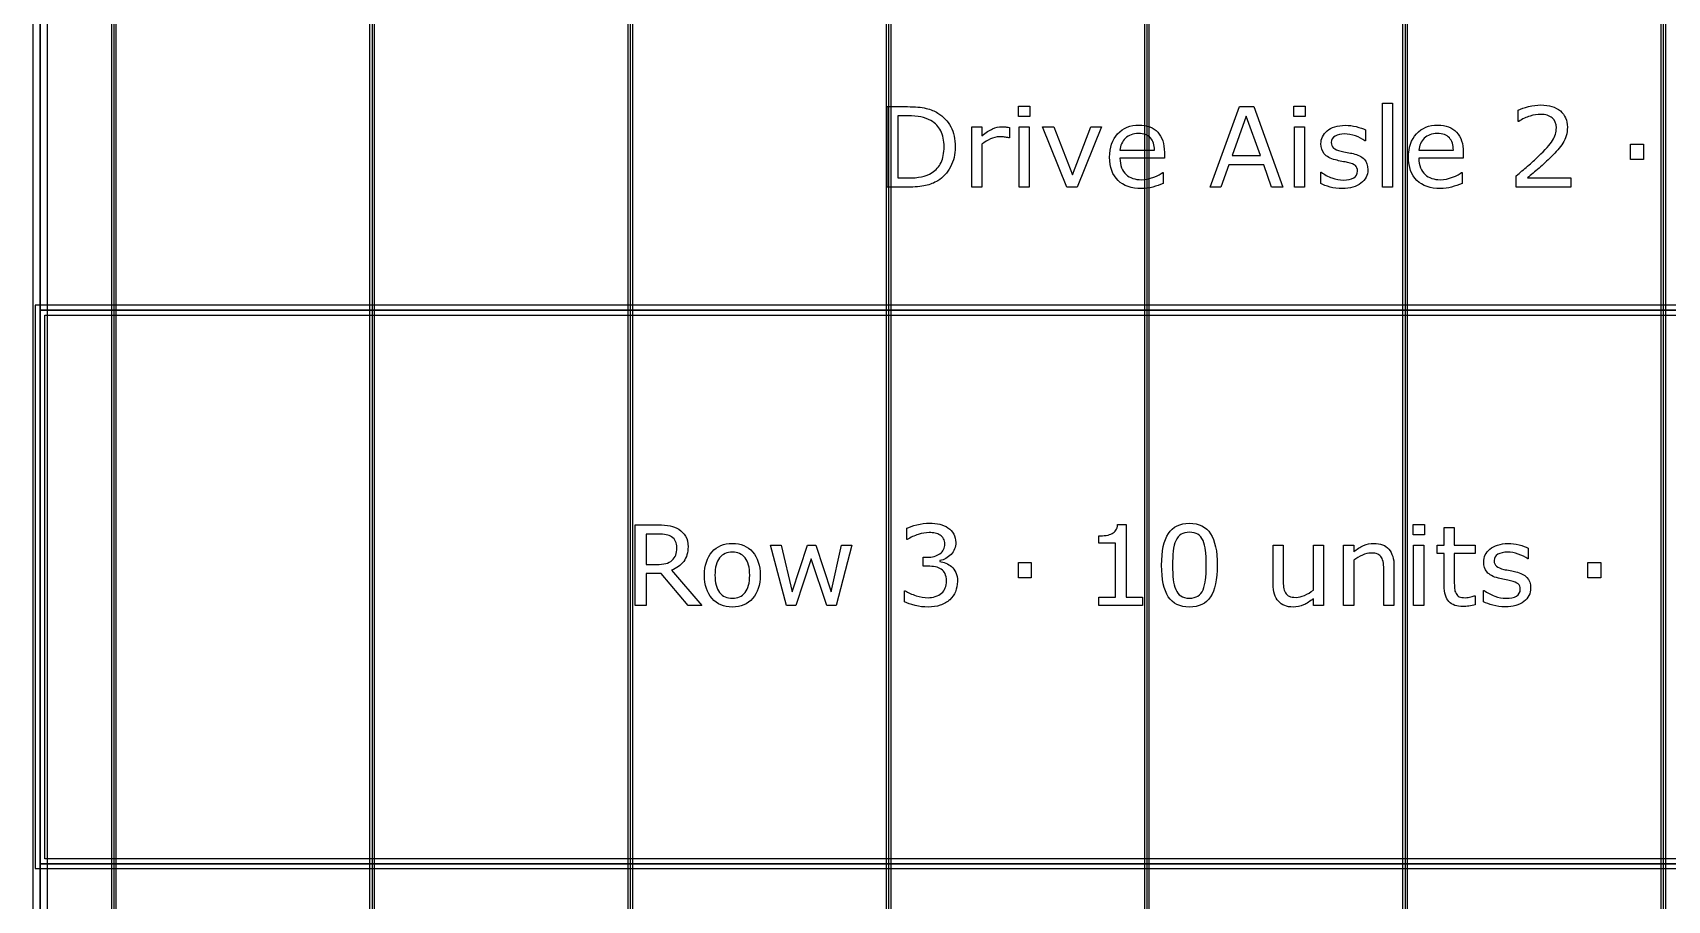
# Model space of a CAD drawing. Extents: x -13 to 750, y 12 to 2314.
# Drawn here: x 43.4 to 176.3, y 1501.9 to 1572.4 of the extents above; entities that cross this region are included whole.
import ezdxf

# ---------------------------------------------------------------- set-up
doc = ezdxf.new("R2010")
doc.units = 0
doc.layers.get('0').update_dxf_attribs({"linetype": 'CONTINUOUS'})

msp = doc.modelspace()

# ---------------------------------------------------------------- linework, layer by layer
at = {"color": 7}
for points in [[(43.400391, 1718.48961), (43.400391, 1266.2904), (268.59961, 1266.2904), (268.59961, 1718.48961)], [(44.599609, 1717.29039), (267.40039, 1717.29039), (267.40039, 1267.4896), (44.599609, 1267.4896)], [(43.400391, 1691.89), (43.400391, 1433.89), (44.599609, 1433.89), (44.599609, 1691.89)], [(49.800781, 1691.89), (49.800781, 1433.89), (50.199219, 1433.89), (50.199219, 1691.89)], [(70.800781, 1691.89), (70.800781, 1433.89), (71.199219, 1433.89), (71.199219, 1691.89)], [(91.800781, 1691.89), (91.800781, 1433.89), (92.199219, 1433.89), (92.199219, 1691.89)], [(112.80078, 1691.89), (112.80078, 1433.89), (113.19922, 1433.89), (113.19922, 1691.89)], [(133.80078, 1691.89), (133.80078, 1433.89), (134.19922, 1433.89), (134.19922, 1691.89)], [(154.80078, 1691.89), (154.80078, 1433.89), (155.19922, 1433.89), (155.19922, 1691.89)], [(175.80078, 1691.89), (175.80078, 1433.89), (176.19922, 1433.89), (176.19922, 1691.89)], [(44, 1575.89), (268, 1575.89), (268, 1549.89), (44, 1549.89)], [(124.49341, 1565.62049), (123.56177, 1565.62049), (123.56177, 1566.47742), (124.49341, 1566.47742)], [(145.073, 1559.89), (144.14575, 1559.89), (143.50415, 1561.71373), (140.67407, 1561.71373), (140.03247, 1559.89), (139.14917, 1559.89), (141.53101, 1566.43346), (142.69116, 1566.43346)], [(146.88794, 1565.62047), (145.9563, 1565.62047), (145.9563, 1566.4774), (146.88794, 1566.4774)], [(153.9939, 1559.89), (153.16772, 1559.89), (153.16772, 1566.72789), (153.9939, 1566.72789)], [(124.44067, 1559.89), (123.6145, 1559.89), (123.6145, 1564.79869), (124.44067, 1564.79869)], [(130.32056, 1564.79869), (128.33423, 1559.89), (127.50366, 1559.89), (125.53052, 1564.79869), (126.427, 1564.79869), (127.94751, 1560.89195), (129.45483, 1564.79869)], [(143.23608, 1562.4608), (142.08911, 1565.6732), (140.93774, 1562.4608)], [(146.83521, 1559.89), (146.00903, 1559.89), (146.00903, 1564.79869), (146.83521, 1564.79869)], [(174.38892, 1562.13561), (173.33862, 1562.13561), (173.33862, 1563.37926), (174.38892, 1563.37926)], [(117.51489, 1563.16836), (117.51489, 1563.16836)], [(118.42456, 1563.15514), (118.42456, 1563.15514)], [(151.97681, 1561.30504), (151.97681, 1561.30504)], [(43.599609, 1550.29039), (43.599609, 1504.48961), (268.40039, 1504.48961), (268.40039, 1550.29039)], [(44, 1549.89), (268, 1549.89), (268, 1504.89), (44, 1504.89)], [(44.400391, 1549.48961), (267.59961, 1549.48961), (267.59961, 1505.29039), (44.400391, 1505.29039)], [(156.58008, 1531.62047), (155.64844, 1531.62047), (155.64844, 1532.4774), (156.58008, 1532.4774)], [(95.786133, 1530.5921), (95.786133, 1530.5921)], [(110.01563, 1530.79869), (108.73682, 1525.89), (107.97217, 1525.89), (106.71094, 1529.67369), (105.4585, 1525.89), (104.69824, 1525.89), (103.40625, 1530.79869), (104.26758, 1530.79869), (105.16846, 1526.99742), (106.39453, 1530.79869), (107.07568, 1530.79869), (108.33252, 1526.99742), (109.18506, 1530.79869)], [(156.52734, 1525.89), (155.70117, 1525.89), (155.70117, 1530.79869), (156.52734, 1530.79869)], [(118.11916, 1529.04082), (118.11916, 1529.04082)], [(124.60547, 1528.13561), (123.55518, 1528.13561), (123.55518, 1529.37926), (124.60547, 1529.37926)], [(139.73145, 1529.16393), (139.73145, 1529.16393)], [(170.91064, 1528.13556), (169.86035, 1528.13556), (169.86035, 1529.37921), (170.91064, 1529.37921)], [(101.70996, 1528.34215), (101.70996, 1528.34215)], [(102.5625, 1528.34215), (102.5625, 1528.34215)], [(138.57567, 1527.16881), (138.57567, 1527.16881)], [(165.21533, 1527.30499), (165.21533, 1527.30499)], [(44, 1504.89), (268, 1504.89), (268, 1478.89), (44, 1478.89)]]:
    msp.add_lwpolyline(points, close=True, dxfattribs=at)
for points in [[(44, 1691.89), (44, 1433.89)], [(50, 1691.89), (50, 1433.89)], [(71, 1691.89), (71, 1433.89)], [(92, 1691.89), (92, 1433.89)], [(113, 1691.89), (113, 1433.89)], [(134, 1691.89), (134, 1433.89)], [(155, 1691.89), (155, 1433.89)], [(176, 1691.89), (176, 1433.89)], [(114.54858, 1559.89), (112.89624, 1559.89), (112.89624, 1566.43346), (114.53101, 1566.43346)], [(164.25513, 1565.23814), (164.21123, 1565.23814), (164.21123, 1566.161)], [(114.58374, 1565.68642), (113.76636, 1565.68642), (113.76636, 1560.6371), (114.58374, 1560.6371)], [(120.5911, 1563.37488), (120.5911, 1559.89), (119.76493, 1559.89), (119.76493, 1564.79869), (120.5911, 1564.79869), (120.5911, 1564.07359)], [(122.82792, 1564.74599), (122.82788, 1563.89783)], [(122.82788, 1563.89783), (122.78398, 1563.89783)], [(151.7834, 1564.54822), (151.7834, 1563.66492), (151.7395, 1563.66492)], [(131.8147, 1562.89146), (134.6272, 1562.89146)], [(135.4314, 1562.25865), (131.8147, 1562.25865)], [(135.43135, 1562.70689), (135.4314, 1562.25865)], [(156.12085, 1562.89146), (158.93335, 1562.89146)], [(159.73755, 1562.25865), (156.12085, 1562.25865)], [(159.7375, 1562.70689), (159.73755, 1562.25865)], [(135.29077, 1561.08971), (135.33467, 1561.08971), (135.33467, 1560.18883)], [(148.14038, 1560.18443), (148.14038, 1561.11168), (148.18428, 1561.11168)], [(159.59692, 1561.08971), (159.64082, 1561.08971), (159.64082, 1560.18883)], [(168.47827, 1559.89), (164.04858, 1559.89), (164.04858, 1560.80846)], [(164.95828, 1560.64146), (168.4783, 1560.64146), (168.47827, 1559.89)], [(97.820801, 1525.89), (96.691406, 1525.89), (94.50293, 1528.49156), (93.276855, 1528.49156), (93.276855, 1525.89), (92.406738, 1525.89), (92.406738, 1532.43346), (94.239258, 1532.43346)], [(94.300781, 1531.68635), (93.276855, 1531.68635), (93.276855, 1529.21662), (94.155762, 1529.21662)], [(114.52439, 1531.23807), (114.48049, 1531.23807), (114.48049, 1532.15653)], [(133.64502, 1525.89), (130.10303, 1525.89), (130.10303, 1526.55797), (131.46533, 1526.55797), (131.46533, 1530.94371), (130.10303, 1530.94371), (130.10303, 1531.54137)], [(131.62793, 1532.45539), (132.30908, 1532.45539), (132.30908, 1526.55793), (133.64502, 1526.55793), (133.64502, 1525.89)], [(158.17969, 1527.494), (158.17969, 1530.10436), (157.62158, 1530.10436), (157.62158, 1530.79869), (158.17969, 1530.79869), (158.17969, 1532.20934), (159.00586, 1532.20934), (159.00586, 1530.79869), (160.71094, 1530.79869), (160.71094, 1530.10436), (159.00586, 1530.10436), (159.00586, 1527.86754)], [(144.2666, 1527.61266), (144.2666, 1530.79869), (145.09277, 1530.79869), (145.09277, 1528.00377)], [(147.54496, 1527.13364), (147.54496, 1530.79868), (148.37113, 1530.79868), (148.37109, 1525.89)], [(150.82329, 1529.55506), (150.82329, 1525.89), (149.99712, 1525.89), (149.99712, 1530.79869), (150.82329, 1530.79869), (150.82329, 1530.25377)], [(165.02193, 1530.54817), (165.02193, 1529.66487), (164.97803, 1529.66487)], [(95.359863, 1528.75084), (97.820801, 1525.89)], [(116.19871, 1529.07601), (115.8032, 1529.07601), (115.8032, 1529.8055), (116.11082, 1529.8055)], [(117.17434, 1529.52859), (117.17434, 1529.46709)], [(154.10156, 1525.89), (153.27539, 1525.89), (153.27539, 1528.68492)], [(154.10161, 1529.07604), (154.10156, 1525.89)], [(114.2915, 1526.16686), (114.2915, 1527.08531), (114.3574, 1527.08531)], [(148.37109, 1525.89), (147.54492, 1525.89), (147.54492, 1526.43492)], [(160.66701, 1526.67659), (160.71091, 1526.67659), (160.71094, 1525.9339)], [(161.37891, 1526.18438), (161.37891, 1527.11163), (161.42281, 1527.11163)]]:
    msp.add_lwpolyline(points, dxfattribs=at)
for points in [[(114.53101, 1566.43346), (115.169677, 1566.43346), (115.67651, 1566.386583), (116.05151, 1566.29283)], [(116.05151, 1566.29283), (116.429443, 1566.20201), (116.74878, 1566.076033), (117.00952, 1565.9149)], [(117.00952, 1565.9149), (117.454833, 1565.63658), (117.802003, 1565.265977), (118.05103, 1564.80309)], [(164.21123, 1566.161), (164.419237, 1566.263533), (164.696093, 1566.357283), (165.0418, 1566.44225)], [(165.0418, 1566.44225), (165.390433, 1566.52721), (165.727347, 1566.56969), (166.05254, 1566.56969)], [(166.05254, 1566.56969), (166.72344, 1566.56969), (167.24932, 1566.40709), (167.63018, 1566.08189)], [(167.63018, 1566.08189), (168.01104, 1565.75963), (168.20147, 1565.321643), (168.20147, 1564.76793)], [(115.62524, 1565.59852), (115.335207, 1565.65712), (114.98804, 1565.68642), (114.58374, 1565.68642)], [(116.44702, 1565.29529), (116.189207, 1565.441777), (115.91528, 1565.542853), (115.62524, 1565.59852)], [(117.24683, 1564.46473), (117.068117, 1564.81629), (116.801513, 1565.093143), (116.44702, 1565.29529)], [(118.05103, 1564.80309), (118.30005, 1564.340197), (118.42456, 1563.79088), (118.42456, 1563.15514)], [(120.5911, 1564.07359), (120.919227, 1564.337263), (121.207803, 1564.5233), (121.45683, 1564.6317)], [(121.45683, 1564.6317), (121.708783, 1564.743027), (121.96513, 1564.79869), (122.22587, 1564.79869)], [(122.22587, 1564.79869), (122.369423, 1564.79869), (122.473427, 1564.79429), (122.53788, 1564.78549)], [(122.53788, 1564.78549), (122.602347, 1564.77949), (122.699027, 1564.766323), (122.82792, 1564.74599)], [(131.63008, 1564.2274), (132.069533, 1564.69908), (132.64668, 1564.93492), (133.36152, 1564.93492)], [(133.36152, 1564.93492), (134.023633, 1564.93492), (134.5334, 1564.74156), (134.89082, 1564.35484)], [(148.66767, 1564.46912), (148.831737, 1564.606813), (149.039747, 1564.715213), (149.2917, 1564.79432)], [(149.2917, 1564.79432), (149.54658, 1564.876347), (149.83076, 1564.91736), (150.14424, 1564.91736)], [(150.14424, 1564.91736), (150.437207, 1564.91736), (150.733103, 1564.88074), (151.03193, 1564.8075)], [(151.03193, 1564.8075), (151.33369, 1564.737187), (151.58418, 1564.65076), (151.7834, 1564.54822)], [(155.93623, 1564.2274), (156.375683, 1564.69908), (156.95283, 1564.93492), (157.66767, 1564.93492)], [(157.66767, 1564.93492), (158.329783, 1564.93492), (158.83955, 1564.74156), (159.19697, 1564.35484)], [(165.16479, 1565.66881), (164.854243, 1565.575057), (164.551023, 1565.4315), (164.25513, 1565.23814)], [(166.03052, 1565.80943), (165.76392, 1565.80943), (165.475343, 1565.762557), (165.16479, 1565.66881)], [(166.96655, 1565.51939), (166.743897, 1565.71275), (166.431887, 1565.80943), (166.03052, 1565.80943)], [(167.30493, 1564.72398), (167.30493, 1565.063827), (167.192137, 1565.328963), (166.96655, 1565.51939)], [(166.99292, 1563.68248), (167.200927, 1564.004747), (167.30493, 1564.351913), (167.30493, 1564.72398)], [(168.20147, 1564.76793), (168.20147, 1564.518903), (168.169237, 1564.285993), (168.10477, 1564.0692)], [(117.51489, 1563.16834), (117.51489, 1563.681033), (117.425537, 1564.113163), (117.24683, 1564.46473)], [(121.27665, 1563.80994), (121.039343, 1563.698613), (120.810827, 1563.553593), (120.5911, 1563.37488)], [(122.01493, 1563.98133), (121.76005, 1563.98133), (121.513957, 1563.9242), (121.27665, 1563.80994)], [(122.42362, 1563.95933), (122.309367, 1563.973997), (122.173137, 1563.98133), (122.01493, 1563.98133)], [(122.78398, 1563.89783), (122.660933, 1563.927097), (122.540813, 1563.947597), (122.42362, 1563.95933)], [(130.97529, 1562.31578), (130.97529, 1563.118513), (131.193553, 1563.75572), (131.63008, 1564.2274)], [(132.25854, 1563.86266), (131.9978, 1563.601913), (131.849853, 1563.27818), (131.8147, 1562.89146)], [(133.31763, 1564.25377), (132.875243, 1564.25377), (132.522213, 1564.1234), (132.25854, 1563.86266)], [(134.29761, 1563.89781), (134.083743, 1564.135117), (133.757083, 1564.25377), (133.31763, 1564.25377)], [(134.6272, 1562.89146), (134.624533, 1563.32506), (134.51467, 1563.66051), (134.29761, 1563.89781)], [(134.89082, 1564.35484), (135.251173, 1563.968127), (135.43135, 1563.41881), (135.43135, 1562.70689)], [(148.1623, 1563.41883), (148.1623, 1563.620977), (148.203317, 1563.811407), (148.28535, 1563.99012)], [(148.43037, 1562.60145), (148.251657, 1562.824103), (148.1623, 1563.096563), (148.1623, 1563.41883)], [(148.28535, 1563.99012), (148.37031, 1564.168827), (148.49775, 1564.328493), (148.66767, 1564.46912)], [(149.31812, 1564.04285), (149.110107, 1563.928597), (149.0061, 1563.75721), (149.0061, 1563.52869)], [(149.0061, 1563.52869), (149.0061, 1563.326543), (149.06909, 1563.1742), (149.19507, 1563.07166)], [(150.08276, 1564.21863), (149.781007, 1564.21863), (149.526127, 1564.160037), (149.31812, 1564.04285)], [(150.97046, 1564.05604), (150.6687, 1564.164433), (150.3728, 1564.21863), (150.08276, 1564.21863)], [(151.7395, 1563.66492), (151.528567, 1563.820193), (151.27222, 1563.950567), (150.97046, 1564.05604)], [(155.28144, 1562.31578), (155.28144, 1563.118513), (155.499703, 1563.75572), (155.93623, 1564.2274)], [(156.5647, 1563.86266), (156.303953, 1563.601913), (156.156003, 1563.27818), (156.12085, 1562.89146)], [(157.62378, 1564.25377), (157.1814, 1564.25377), (156.828373, 1564.1234), (156.5647, 1563.86266)], [(158.60376, 1563.89781), (158.389893, 1564.135117), (158.063233, 1564.25377), (157.62378, 1564.25377)], [(158.93335, 1562.89146), (158.930683, 1563.32506), (158.82082, 1563.66051), (158.60376, 1563.89781)], [(159.19697, 1564.35484), (159.557323, 1563.968127), (159.7375, 1563.41881), (159.7375, 1562.70689)], [(165.83716, 1562.38609), (166.39966, 1562.931017), (166.784913, 1563.363147), (166.99292, 1563.68248)], [(167.82791, 1563.45836), (167.71365, 1563.27672), (167.578883, 1563.09801), (167.42361, 1562.92223)], [(168.10477, 1564.0692), (168.043237, 1563.855333), (167.95095, 1563.65172), (167.82791, 1563.45836)], [(117.2688, 1561.89395), (117.43286, 1562.23379), (117.51489, 1562.658593), (117.51489, 1563.16836)], [(118.42456, 1563.15514), (118.42456, 1562.560413), (118.29419, 1562.02135), (118.03345, 1561.53795)], [(131.66084, 1560.43492), (131.203807, 1560.877307), (130.97529, 1561.50426), (130.97529, 1562.31578)], [(131.8147, 1562.25865), (131.8147, 1561.956897), (131.86011, 1561.693227), (131.95093, 1561.46764)], [(149.34883, 1562.10047), (148.918163, 1562.21473), (148.61201, 1562.381723), (148.43037, 1562.60145)], [(149.19507, 1563.07166), (149.318117, 1562.96912), (149.517333, 1562.885623), (149.79272, 1562.82117)], [(149.86299, 1561.98621), (149.67549, 1562.021343), (149.504103, 1562.05943), (149.34883, 1562.10047)], [(149.79272, 1562.82117), (149.945067, 1562.786037), (150.11499, 1562.75088), (150.30249, 1562.7157)], [(150.32441, 1561.89391), (150.207223, 1561.920243), (150.053417, 1561.95101), (149.86299, 1561.98621)], [(150.30249, 1562.7157), (150.492917, 1562.680567), (150.65112, 1562.648333), (150.7771, 1562.619)], [(150.7771, 1562.619), (151.160887, 1562.531113), (151.456783, 1562.380237), (151.66479, 1562.16637)], [(151.66479, 1562.16637), (151.872803, 1561.94957), (151.97681, 1561.66246), (151.97681, 1561.30504)], [(155.96699, 1560.43492), (155.509957, 1560.877307), (155.28144, 1561.50426), (155.28144, 1562.31578)], [(156.12085, 1562.25865), (156.12085, 1561.956897), (156.16626, 1561.693227), (156.25708, 1561.46764)], [(164.97144, 1561.59947), (165.281987, 1561.863143), (165.57056, 1562.12535), (165.83716, 1562.38609)], [(166.86551, 1562.33775), (166.55203, 1562.030137), (166.2283, 1561.73131), (165.89432, 1561.44127)], [(167.42361, 1562.92223), (167.27127, 1562.746443), (167.085237, 1562.551617), (166.86551, 1562.33775)], [(114.58374, 1560.6371), (115.002687, 1560.6371), (115.367433, 1560.667867), (115.67798, 1560.7294)], [(115.67798, 1560.7294), (115.991453, 1560.790933), (116.278563, 1560.90519), (116.53931, 1561.07217)], [(116.53931, 1561.07217), (116.864503, 1561.280177), (117.107667, 1561.554103), (117.2688, 1561.89395)], [(118.03345, 1561.53795), (117.775637, 1561.05455), (117.431397, 1560.67955), (117.00073, 1560.41295)], [(131.95093, 1561.46764), (132.04175, 1561.24498), (132.16626, 1561.061873), (132.32446, 1560.91832)], [(132.32446, 1560.91832), (132.476807, 1560.777693), (132.656983, 1560.672223), (132.86499, 1560.60191)], [(132.86499, 1560.60191), (133.07593, 1560.531603), (133.307377, 1560.49645), (133.55933, 1560.49645)], [(133.55933, 1560.49645), (133.89331, 1560.49645), (134.228757, 1560.562367), (134.56567, 1560.6942)], [(134.56567, 1560.6942), (134.905517, 1560.828967), (135.147217, 1560.960803), (135.29077, 1561.08971)], [(148.18428, 1561.11168), (148.44502, 1560.915393), (148.735057, 1560.758653), (149.05439, 1560.64146)], [(149.05439, 1560.64146), (149.37373, 1560.527207), (149.679883, 1560.47008), (149.97285, 1560.47008)], [(149.97285, 1560.47008), (150.33613, 1560.47008), (150.62031, 1560.528673), (150.82539, 1560.64586)], [(150.96601, 1561.63902), (150.854683, 1561.738633), (150.640817, 1561.823597), (150.32441, 1561.89391)], [(150.82539, 1560.64586), (151.03047, 1560.763047), (151.13301, 1560.947617), (151.13301, 1561.19957)], [(151.13301, 1561.19957), (151.13301, 1561.39293), (151.077343, 1561.539413), (150.96601, 1561.63902)], [(151.97681, 1561.30504), (151.97681, 1560.8568), (151.790773, 1560.489123), (151.4187, 1560.20201)], [(156.25708, 1561.46764), (156.3479, 1561.24498), (156.472413, 1561.061873), (156.63062, 1560.91832)], [(156.63062, 1560.91832), (156.78296, 1560.777693), (156.963133, 1560.672223), (157.17114, 1560.60191)], [(157.17114, 1560.60191), (157.38208, 1560.531603), (157.613527, 1560.49645), (157.86548, 1560.49645)], [(157.86548, 1560.49645), (158.199467, 1560.49645), (158.534917, 1560.562367), (158.87183, 1560.6942)], [(158.87183, 1560.6942), (159.21167, 1560.828967), (159.453367, 1560.960803), (159.59692, 1561.08971)], [(164.04858, 1560.80846), (164.3562, 1561.072127), (164.66382, 1561.335797), (164.97144, 1561.59947)], [(165.89432, 1561.44127), (165.560333, 1561.154163), (165.24832, 1560.88756), (164.95828, 1560.64146)], [(115.99878, 1560.01305), (115.632567, 1559.931017), (115.149167, 1559.89), (114.54858, 1559.89)], [(117.00073, 1560.41295), (116.701903, 1560.228377), (116.36792, 1560.095077), (115.99878, 1560.01305)], [(133.56807, 1559.77574), (132.753617, 1559.77574), (132.117873, 1559.995467), (131.66084, 1560.43492)], [(134.48213, 1559.89439), (134.19209, 1559.81529), (133.887403, 1559.77574), (133.56807, 1559.77574)], [(135.33467, 1560.18883), (135.05635, 1560.071643), (134.77217, 1559.973497), (134.48213, 1559.89439)], [(148.90063, 1559.89879), (148.598877, 1559.986683), (148.34546, 1560.081897), (148.14038, 1560.18443)], [(149.90259, 1559.77135), (149.53931, 1559.77135), (149.205323, 1559.81383), (148.90063, 1559.89879)], [(151.4187, 1560.20201), (151.04956, 1559.914903), (150.54419, 1559.77135), (149.90259, 1559.77135)], [(157.87422, 1559.77574), (157.059767, 1559.77574), (156.424023, 1559.995467), (155.96699, 1560.43492)], [(158.78828, 1559.89439), (158.49824, 1559.81529), (158.193553, 1559.77574), (157.87422, 1559.77574)], [(159.64082, 1560.18883), (159.3625, 1560.071643), (159.07832, 1559.973497), (158.78828, 1559.89439)], [(94.239258, 1532.43346), (94.634766, 1532.43346), (94.964356, 1532.407093), (95.228027, 1532.35436)], [(94.911621, 1531.63365), (94.73877, 1531.668783), (94.535156, 1531.68635), (94.300781, 1531.68635)], [(95.359863, 1531.45787), (95.233886, 1531.54283), (95.084472, 1531.601423), (94.911621, 1531.63365)], [(95.228027, 1532.35436), (95.491699, 1532.30456), (95.729004, 1532.213737), (95.939941, 1532.08189)], [(95.685059, 1531.08873), (95.620606, 1531.235217), (95.512207, 1531.358263), (95.359863, 1531.45787)], [(95.939941, 1532.08189), (96.177246, 1531.932477), (96.361816, 1531.743513), (96.493652, 1531.515)], [(96.493652, 1531.515), (96.628418, 1531.289413), (96.695801, 1531.002303), (96.695801, 1530.65367)], [(114.48049, 1532.15653), (114.688497, 1532.25907), (114.965353, 1532.35282), (115.31106, 1532.43778)], [(115.41209, 1531.65995), (115.09861, 1531.560343), (114.80271, 1531.419717), (114.52439, 1531.23807)], [(115.31106, 1532.43778), (115.659687, 1532.525673), (115.9966, 1532.56962), (116.3218, 1532.56962)], [(116.29978, 1531.80936), (116.02146, 1531.80936), (115.725563, 1531.759557), (115.41209, 1531.65995)], [(116.78758, 1531.76546), (116.644027, 1531.794727), (116.481427, 1531.80936), (116.29978, 1531.80936)], [(116.3218, 1532.56962), (116.641133, 1532.56962), (116.922383, 1532.54032), (117.16555, 1532.48172)], [(117.19187, 1531.60726), (117.065897, 1531.683427), (116.931133, 1531.73616), (116.78758, 1531.76546)], [(117.16555, 1532.48172), (117.40871, 1532.42312), (117.628437, 1532.32937), (117.82473, 1532.20047)], [(117.47312, 1531.31282), (117.40574, 1531.43294), (117.31199, 1531.531087), (117.19187, 1531.60726)], [(117.82473, 1532.20047), (118.035663, 1532.059843), (118.19533, 1531.88992), (118.30373, 1531.6907)], [(118.30373, 1531.6907), (118.41213, 1531.49148), (118.46633, 1531.25857), (118.46633, 1530.99197)], [(130.10303, 1531.54137), (130.287597, 1531.54137), (130.48535, 1531.556003), (130.69629, 1531.58527)], [(130.69629, 1531.58527), (130.90723, 1531.61747), (131.066897, 1531.66288), (131.17529, 1531.7215)], [(131.17529, 1531.7215), (131.310057, 1531.794747), (131.415527, 1531.887033), (131.4917, 1531.99836)], [(131.4917, 1531.99836), (131.5708, 1532.11262), (131.61621, 1532.264963), (131.62793, 1532.45539)], [(135.20508, 1529.15514), (135.20508, 1530.318227), (135.388183, 1531.176623), (135.75439, 1531.73033)], [(135.75439, 1531.73033), (136.120603, 1532.28697), (136.691893, 1532.56529), (137.46826, 1532.56529)], [(136.78271, 1531.66881), (136.604003, 1531.55455), (136.461917, 1531.381697), (136.35645, 1531.15025)], [(137.46826, 1531.8402), (137.192873, 1531.8402), (136.964357, 1531.78307), (136.78271, 1531.66881)], [(137.46826, 1532.56529), (138.25342, 1532.56529), (138.826173, 1532.282577), (139.18652, 1531.71715)], [(138.14941, 1531.66881), (137.97363, 1531.78307), (137.74658, 1531.8402), (137.46826, 1531.8402)], [(138.57129, 1531.15904), (138.46875, 1531.384627), (138.328123, 1531.55455), (138.14941, 1531.66881)], [(139.18652, 1531.71715), (139.549807, 1531.15465), (139.73145, 1530.303577), (139.73145, 1529.16393)], [(95.786133, 1530.59215), (95.786133, 1530.77965), (95.752442, 1530.945177), (95.685059, 1531.08873)], [(95.689453, 1529.98126), (95.753906, 1530.142393), (95.786133, 1530.346007), (95.786133, 1530.5921)], [(96.695801, 1530.65367), (96.695801, 1530.18199), (96.577149, 1529.786483), (96.339844, 1529.46715)], [(98.031738, 1528.34215), (98.031738, 1529.141957), (98.235351, 1529.773303), (98.642578, 1530.23619)], [(98.642578, 1530.23619), (99.052734, 1530.70201), (99.604981, 1530.93492), (100.29932, 1530.93492)], [(100.29932, 1530.22301), (99.851075, 1530.22301), (99.502441, 1530.067737), (99.253418, 1529.75719)], [(100.29932, 1530.93492), (100.987793, 1530.93492), (101.53711, 1530.70201), (101.94727, 1530.23619)], [(101.33643, 1529.75719), (101.087403, 1530.067737), (100.7417, 1530.22301), (100.29932, 1530.22301)], [(101.94727, 1530.23619), (102.357423, 1529.773303), (102.5625, 1529.141957), (102.5625, 1528.34215)], [(116.11082, 1529.8055), (116.556133, 1529.8055), (116.910627, 1529.897783), (117.1743, 1530.08235)], [(117.1743, 1530.08235), (117.4409, 1530.26985), (117.5742, 1530.542313), (117.5742, 1530.89974)], [(118.07961, 1530.03836), (117.82473, 1529.768827), (117.522973, 1529.598903), (117.17434, 1529.52859)], [(117.5742, 1530.89974), (117.5742, 1531.05794), (117.540507, 1531.195633), (117.47312, 1531.31282)], [(118.46633, 1530.99197), (118.46633, 1530.62869), (118.337423, 1530.31082), (118.07961, 1530.03836)], [(136.1499, 1530.30211), (136.114767, 1529.953477), (136.0972, 1529.571153), (136.0972, 1529.15514)], [(136.35645, 1531.15025), (136.256837, 1530.933457), (136.187987, 1530.650743), (136.1499, 1530.30211)], [(138.78223, 1530.32408), (138.747097, 1530.652207), (138.676783, 1530.930527), (138.57129, 1531.15904)], [(138.83933, 1529.16393), (138.83933, 1529.609237), (138.820297, 1529.995953), (138.78223, 1530.32408)], [(150.82329, 1530.25377), (151.081103, 1530.467637), (151.347707, 1530.63463), (151.6231, 1530.75475)], [(152.23833, 1530.14832), (152.012743, 1530.14832), (151.776903, 1530.092657), (151.53081, 1529.98133)], [(151.6231, 1530.75475), (151.898487, 1530.874863), (152.1812, 1530.93492), (152.47124, 1530.93492)], [(152.77446, 1530.05602), (152.636767, 1530.117553), (152.458057, 1530.14832), (152.23833, 1530.14832)], [(152.47124, 1530.93492), (153.001513, 1530.93492), (153.40581, 1530.775253), (153.68413, 1530.45592)], [(153.09087, 1529.78355), (153.01763, 1529.906603), (152.91216, 1529.997427), (152.77446, 1530.05602)], [(153.68413, 1530.45592), (153.96245, 1530.13658), (154.10161, 1529.67662), (154.10161, 1529.07604)], [(161.52389, 1529.99007), (161.60885, 1530.168777), (161.73629, 1530.328443), (161.90621, 1530.46907)], [(161.90621, 1530.46907), (162.07027, 1530.606763), (162.278277, 1530.715163), (162.53023, 1530.79427)], [(162.55664, 1530.0428), (162.348633, 1529.928547), (162.24463, 1529.75716), (162.24463, 1529.52864)], [(162.53023, 1530.79427), (162.785117, 1530.876297), (163.069297, 1530.91731), (163.38277, 1530.91731)], [(163.32129, 1530.21858), (163.01953, 1530.21858), (162.764647, 1530.159987), (162.55664, 1530.0428)], [(164.20898, 1530.05599), (163.907227, 1530.164383), (163.61133, 1530.21858), (163.32129, 1530.21858)], [(163.38277, 1530.91731), (163.675743, 1530.91731), (163.971643, 1530.88069), (164.27047, 1530.80745)], [(164.97803, 1529.66487), (164.76709, 1529.820143), (164.51074, 1529.950517), (164.20898, 1530.05599)], [(164.27047, 1530.80745), (164.572223, 1530.737137), (164.82271, 1530.65071), (165.02193, 1530.54817)], [(94.155762, 1529.21662), (94.431153, 1529.21662), (94.671387, 1529.240053), (94.876465, 1529.28692)], [(94.876465, 1529.28692), (95.081543, 1529.33672), (95.255859, 1529.42754), (95.399414, 1529.55938)], [(96.339844, 1529.46715), (96.102539, 1529.150743), (95.775879, 1528.911973), (95.359863, 1528.75084)], [(95.399414, 1529.55938), (95.53125, 1529.682427), (95.62793, 1529.823053), (95.689453, 1529.98126)], [(99.253418, 1529.75719), (99.007324, 1529.44957), (98.884277, 1528.97789), (98.884277, 1528.34215)], [(101.70996, 1528.34215), (101.70996, 1528.97789), (101.58545, 1529.44957), (101.33643, 1529.75719)], [(116.80516, 1529.02331), (116.61766, 1529.058443), (116.41551, 1529.07601), (116.19871, 1529.07601)], [(117.28416, 1528.83874), (117.152327, 1528.92956), (116.99266, 1528.991083), (116.80516, 1529.02331)], [(117.17434, 1529.46709), (117.31496, 1529.443623), (117.47609, 1529.393817), (117.65773, 1529.31767)], [(117.59178, 1528.47399), (117.518533, 1528.629263), (117.415993, 1528.750847), (117.28416, 1528.83874)], [(117.65773, 1529.31767), (117.839377, 1529.24443), (117.993187, 1529.152147), (118.11916, 1529.04082)], [(118.11914, 1529.04088), (118.259767, 1528.9149), (118.37549, 1528.756697), (118.46631, 1528.56627)], [(135.74561, 1526.58873), (135.385257, 1527.14537), (135.20508, 1528.00084), (135.20508, 1529.15514)], [(136.0972, 1529.15514), (136.0972, 1528.698107), (136.1133, 1528.31578), (136.1455, 1528.00816)], [(138.78223, 1528.00377), (138.820297, 1528.326037), (138.83933, 1528.712757), (138.83933, 1529.16393)], [(139.73145, 1529.16393), (139.73145, 1527.989123), (139.546877, 1527.12633), (139.17773, 1526.57555)], [(151.53081, 1529.98133), (151.284717, 1529.870003), (151.048877, 1529.727913), (150.82329, 1529.55506)], [(153.23589, 1529.31773), (153.209557, 1529.51695), (153.161217, 1529.672223), (153.09087, 1529.78355)], [(153.27539, 1528.68492), (153.27539, 1528.910507), (153.262223, 1529.121443), (153.23589, 1529.31773)], [(161.40084, 1529.41878), (161.40084, 1529.620927), (161.441857, 1529.811357), (161.52389, 1529.99007)], [(161.66891, 1528.6014), (161.490197, 1528.824053), (161.40084, 1529.096513), (161.40084, 1529.41878)], [(162.24463, 1529.52864), (162.24463, 1529.326493), (162.307617, 1529.17415), (162.43359, 1529.07161)], [(162.43359, 1529.07161), (162.556637, 1528.96907), (162.755857, 1528.885573), (163.03125, 1528.82112)], [(163.03125, 1528.82112), (163.183597, 1528.785987), (163.35352, 1528.75083), (163.54102, 1528.71565)], [(163.54102, 1528.71565), (163.731447, 1528.680517), (163.889647, 1528.648283), (164.01562, 1528.61895)], [(98.642578, 1526.44811), (98.235351, 1526.910997), (98.031738, 1527.542343), (98.031738, 1528.34215)], [(98.884277, 1528.34215), (98.884277, 1527.726917), (99.008789, 1527.25963), (99.257812, 1526.94029)], [(101.33203, 1526.9359), (101.583983, 1527.252307), (101.70996, 1527.721057), (101.70996, 1528.34215)], [(102.5625, 1528.34215), (102.5625, 1527.542343), (102.357423, 1526.910997), (101.94727, 1526.44811)], [(117.70603, 1527.89392), (117.70603, 1528.128293), (117.667947, 1528.32165), (117.59178, 1528.47399)], [(117.60496, 1527.30505), (117.67234, 1527.460323), (117.70603, 1527.656613), (117.70603, 1527.89392)], [(118.60254, 1527.82799), (118.60254, 1527.529163), (118.54834, 1527.255237), (118.43994, 1527.00621)], [(118.46631, 1528.56627), (118.55713, 1528.375843), (118.60254, 1528.12975), (118.60254, 1527.82799)], [(136.1455, 1528.00816), (136.1777, 1527.700547), (136.246547, 1527.425157), (136.35204, 1527.18199)], [(138.57568, 1527.16881), (138.67822, 1527.406117), (138.74707, 1527.684437), (138.78223, 1528.00377)], [(144.69727, 1526.22398), (144.410157, 1526.540387), (144.2666, 1527.00328), (144.2666, 1527.61266)], [(145.09277, 1528.00377), (145.09277, 1527.754743), (145.104503, 1527.540877), (145.12797, 1527.36217)], [(145.12797, 1527.36217), (145.151437, 1527.18639), (145.20124, 1527.03551), (145.27738, 1526.90953)], [(158.5708, 1526.19762), (158.31006, 1526.467147), (158.17969, 1526.899273), (158.17969, 1527.494)], [(159.00586, 1527.86754), (159.00586, 1527.609727), (159.011727, 1527.407577), (159.02346, 1527.26109)], [(162.58736, 1528.10042), (162.1567, 1528.21468), (161.85055, 1528.381673), (161.66891, 1528.6014)], [(163.10152, 1527.98616), (162.91402, 1528.021293), (162.742633, 1528.05938), (162.58736, 1528.10042)], [(163.56295, 1527.89386), (163.445763, 1527.920193), (163.291953, 1527.95096), (163.10152, 1527.98616)], [(164.20455, 1527.63897), (164.093223, 1527.738583), (163.879357, 1527.823547), (163.56295, 1527.89386)], [(164.01562, 1528.61895), (164.399413, 1528.531063), (164.695313, 1528.380187), (164.90332, 1528.16632)], [(164.37154, 1527.19952), (164.37154, 1527.39288), (164.315877, 1527.539363), (164.20455, 1527.63897)], [(164.90332, 1528.16632), (165.111327, 1527.94952), (165.21533, 1527.66241), (165.21533, 1527.30499)], [(100.29932, 1525.75377), (99.604981, 1525.75377), (99.052734, 1525.985217), (98.642578, 1526.44811)], [(99.257812, 1526.94029), (99.506836, 1526.623883), (99.854005, 1526.46568), (100.29932, 1526.46568)], [(100.29932, 1526.46568), (100.738773, 1526.46568), (101.08301, 1526.62242), (101.33203, 1526.9359)], [(101.94727, 1526.44811), (101.53711, 1525.985217), (100.987793, 1525.75377), (100.29932, 1525.75377)], [(115.15723, 1525.88561), (114.805663, 1525.97057), (114.517087, 1526.06432), (114.2915, 1526.16686)], [(114.3574, 1527.08531), (114.606427, 1526.92125), (114.899397, 1526.78502), (115.23631, 1526.67662)], [(115.23631, 1526.67662), (115.573223, 1526.56822), (115.898417, 1526.51402), (116.21189, 1526.51402)], [(116.21189, 1526.51402), (116.396463, 1526.51402), (116.592753, 1526.544787), (116.80076, 1526.60632)], [(116.80076, 1526.60632), (117.008767, 1526.667853), (117.177223, 1526.758673), (117.30613, 1526.87878)], [(117.98291, 1526.35582), (117.763183, 1526.15074), (117.503907, 1525.998397), (117.20508, 1525.89879)], [(117.30613, 1526.87878), (117.440897, 1527.007687), (117.540507, 1527.149777), (117.60496, 1527.30505)], [(118.43994, 1527.00621), (118.33154, 1526.75719), (118.179197, 1526.540393), (117.98291, 1526.35582)], [(137.46826, 1525.75377), (136.683107, 1525.75377), (136.10889, 1526.03209), (135.74561, 1526.58873)], [(136.35204, 1527.18199), (136.44872, 1526.953477), (136.58495, 1526.77916), (136.76073, 1526.65904)], [(136.76073, 1526.65904), (136.939443, 1526.538927), (137.175283, 1526.47887), (137.46825, 1526.47887)], [(137.46825, 1526.47887), (137.743643, 1526.47887), (137.97216, 1526.535997), (138.1538, 1526.65025)], [(139.17773, 1526.57555), (138.811523, 1526.027697), (138.2417, 1525.75377), (137.46826, 1525.75377)], [(138.1538, 1526.65025), (138.33544, 1526.76451), (138.476063, 1526.937363), (138.57567, 1527.16881)], [(145.90137, 1525.75377), (145.385743, 1525.75377), (144.984377, 1525.910507), (144.69727, 1526.22398)], [(145.27738, 1526.90953), (145.356487, 1526.780623), (145.459027, 1526.686873), (145.585, 1526.62828)], [(145.585, 1526.62828), (145.71098, 1526.56968), (145.894087, 1526.54038), (146.13432, 1526.54038)], [(146.13432, 1526.54038), (146.348187, 1526.54038), (146.581097, 1526.596043), (146.83305, 1526.70737)], [(147.54492, 1526.43492), (147.2666, 1526.215193), (147, 1526.046737), (146.74512, 1525.92955)], [(146.83305, 1526.70737), (147.08793, 1526.818703), (147.325233, 1526.960793), (147.54496, 1527.13364)], [(159.71338, 1525.79332), (159.2124, 1525.79332), (158.83154, 1525.928087), (158.5708, 1526.19762)], [(159.02346, 1527.26109), (159.035193, 1527.117537), (159.076207, 1526.982773), (159.1465, 1526.8568)], [(159.1465, 1526.8568), (159.210967, 1526.739613), (159.29886, 1526.653187), (159.41018, 1526.59752)], [(159.41018, 1526.59752), (159.524433, 1526.544787), (159.697283, 1526.51842), (159.92873, 1526.51842)], [(159.92873, 1526.51842), (160.063497, 1526.51842), (160.204123, 1526.537453), (160.35061, 1526.57552)], [(160.35061, 1526.57552), (160.49709, 1526.61652), (160.602557, 1526.65021), (160.66701, 1526.67659)], [(162.13916, 1525.89874), (161.8374, 1525.986633), (161.583983, 1526.081847), (161.37891, 1526.18438)], [(161.42281, 1527.11163), (161.68355, 1526.915343), (161.97359, 1526.758603), (162.29293, 1526.64141)], [(162.29293, 1526.64141), (162.612263, 1526.527157), (162.918417, 1526.47003), (163.21139, 1526.47003)], [(164.65723, 1526.20196), (164.28809, 1525.914853), (163.782717, 1525.7713), (163.14111, 1525.7713)], [(163.21139, 1526.47003), (163.57467, 1526.47003), (163.858847, 1526.528623), (164.06392, 1526.64581)], [(164.06392, 1526.64581), (164.269, 1526.762997), (164.37154, 1526.947567), (164.37154, 1527.19952)], [(165.21533, 1527.30499), (165.21533, 1526.85675), (165.029297, 1526.489073), (164.65723, 1526.20196)], [(116.22949, 1525.75377), (115.86621, 1525.75377), (115.50879, 1525.797717), (115.15723, 1525.88561)], [(117.20508, 1525.89879), (116.90918, 1525.80211), (116.583983, 1525.75377), (116.22949, 1525.75377)], [(146.74512, 1525.92955), (146.490233, 1525.812363), (146.208983, 1525.75377), (145.90137, 1525.75377)], [(160.20117, 1525.83282), (160.01953, 1525.806487), (159.856933, 1525.79332), (159.71338, 1525.79332)], [(160.71094, 1525.9339), (160.555667, 1525.8929), (160.385743, 1525.859207), (160.20117, 1525.83282)], [(163.14111, 1525.7713), (162.77783, 1525.7713), (162.443847, 1525.81378), (162.13916, 1525.89874)]]:
    msp.add_open_spline(points, degree=3, dxfattribs=at)

doc.saveas('drawing.dxf')
